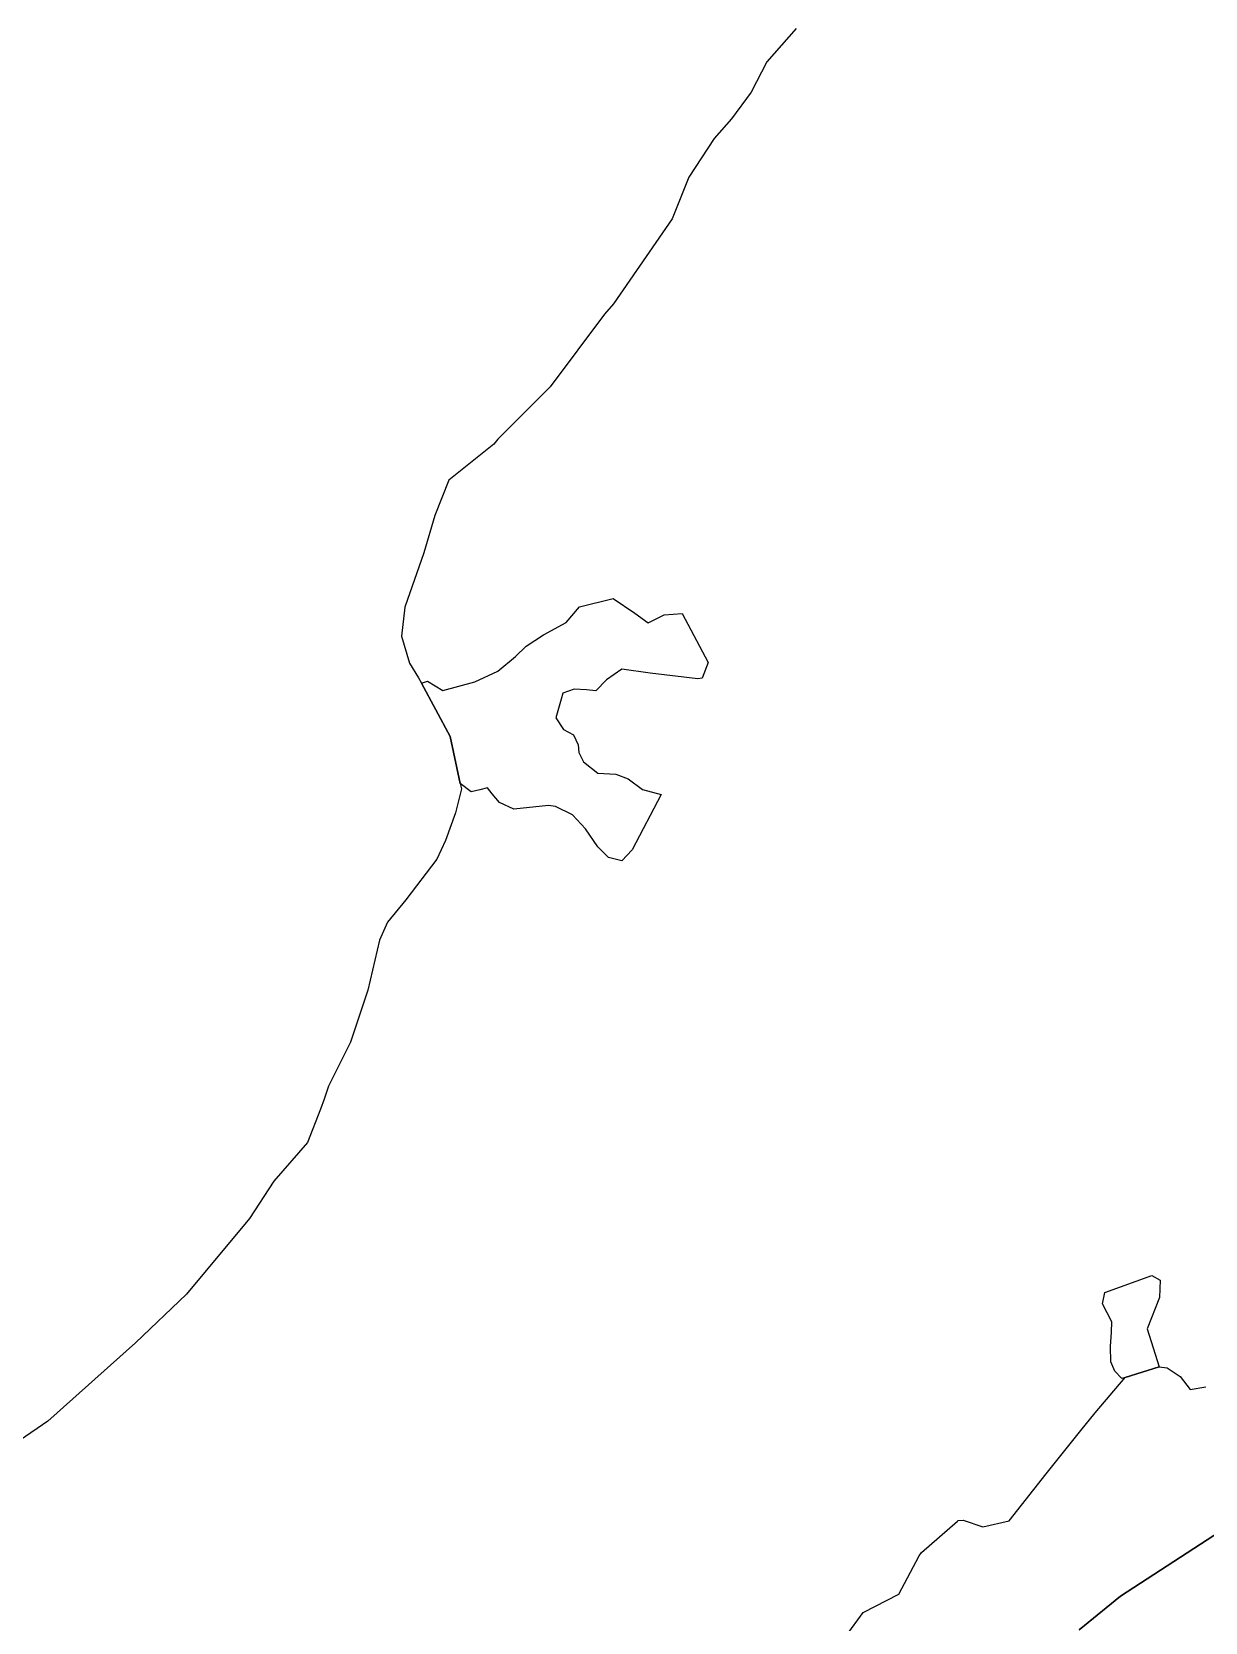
# Model space of a CAD drawing. Header units: inches. Extents: x 288635 to 1232953, y 676945 to 1655780.
# Drawn here: x 491495 to 506924, y 1479602 to 1500510 of the extents above; entities that cross this region are included whole.
import ezdxf

# ---------------------------------------------------------------- set-up
doc = ezdxf.new("R2010")
doc.units = ezdxf.units.IN
doc.header["$MEASUREMENT"] = 0

msp = doc.modelspace()

# ---------------------------------------------------------------- linework, layer by layer
at = {"color": 1}
for points in [[(501544.907, 1500553.9718), (501157.5563, 1500115.8209), (500952.2967, 1499715.5833), (500696.1426, 1499365.8412), (500465.4049, 1499106.1689), (500135.2042, 1498598.1679), (499912.9538, 1498052.0668), (499141.5765, 1496934.497), (499024.4322, 1496798.9771), (498312.7506, 1495842.2624), (497622.996, 1495156.3886), (497568.1342, 1495089.8894), (496979.2479, 1494616.7099), (496793.0548, 1494150.3992), (496649.9952, 1493659.943), (496401.3967, 1492946.6566), (496356.9467, 1492565.6558), (496460.9902, 1492210.9049), (496581.3138, 1492015.3214), (496618.7582, 1491945.9113), (496996.7658, 1491245.2052), (497128.8673, 1490628.7319), (497144.2875, 1490556.7709), (497068.1481, 1490242.6095), (496934.6585, 1489878.4486), (496819.4392, 1489634.0666), (496411.9801, 1489099.6072), (496173.8546, 1488803.2733), (496068.0211, 1488570.4395), (495914.5624, 1487908.9798), (495687.0203, 1487226.3535), (495394.7161, 1486648.6525), (495341.391, 1486477.4508), (495290.9369, 1486347.3642), (495120.8109, 1485908.7258), (494677.1828, 1485401.1598), (494357.5485, 1484908.3903), (493528.016, 1483916.233), (492859.148, 1483272.765), (491707.64, 1482247.1608), (491343.6116, 1481994.2958)], [(502203.4409, 1479421.0883), (502425.6913, 1479730.6515), (502894.0048, 1479968.7769), (503163.8803, 1480476.7779), (503192.0368, 1480518.5555), (503665.8587, 1480930.7402), (503676.3677, 1480939.8821), (503739.1916, 1480945.5934), (504000.2126, 1480857.3946), (504347.5637, 1480933.4069), (504833.7207, 1481553.6762), (505286.3496, 1482123.6533), (505478.7778, 1482355.7154), (505869.058, 1482818.8137), (506319.6387, 1482961.3443), (506423.6597, 1482946.6899), (506592.9934, 1482833.2364), (506726.767, 1482662.2094), (506929.9674, 1482696.0761)], [(507301.6081, 1480911.2315), (506597.815, 1480456.1472), (505809.3551, 1479942.8545), (505264.3124, 1479503.6453)], [(505264.3124, 1479503.6453), (505809.3551, 1479942.8545), (506597.815, 1480456.1472), (507301.6081, 1480911.2315)]]:
    msp.add_lwpolyline(points, dxfattribs=at)
for points in [[(499425.608, 1492868.6309), (499597.5698, 1492740.2812), (499808.4016, 1492847.225), (500047.2801, 1492864.2878), (500386.1, 1492217.4499), (500307.692, 1492011.2763), (500253.0974, 1492005.2102), (499624.0282, 1492078.8215), (499253.6108, 1492131.7383), (499052.1205, 1491989.6761), (498911.7684, 1491848.1044), (498787.5215, 1491857.3765), (498628.1345, 1491869.2711), (498475.7342, 1491814.2376), (498454.0074, 1491737.8832), (498383.5637, 1491490.3234), (498485.8152, 1491336.9462), (498615.4345, 1491268.1365), (498678.9346, 1491136.903), (498687.4013, 1491035.3028), (498750.9014, 1490912.5358), (498937.1685, 1490764.3689), (499174.2356, 1490751.6688), (499335.1026, 1490688.1687), (499523.2293, 1490549.3279), (499769.4671, 1490483.0331), (499390.7175, 1489754.6685), (499254.6691, 1489612.8999), (499079.1879, 1489657.2597), (498936.316, 1489793.6374), (498776.3015, 1490032.0007), (498602.7345, 1490214.0344), (498380.4018, 1490324.2827), (498290.1259, 1490337.1793), (497832.2663, 1490290.2346), (497645.9992, 1490379.1348), (497550.338, 1490492.4179), (497485.1322, 1490569.6352), (497385.5126, 1490545.7264), (497273.4652, 1490518.8351), (497128.8673, 1490628.7319), (496996.7658, 1491245.2052), (496618.7582, 1491945.9113), (496699.5967, 1491971.8308), (496898.8144, 1491851.2794), (497322.1486, 1491962.4046), (497623.7742, 1492105.2799), (497856.608, 1492295.7803), (497994.1916, 1492433.3639), (498221.7337, 1492581.5308), (498523.3593, 1492745.5728), (498695.7818, 1492950.3281), (499138.6363, 1493059.9454), (499425.608, 1492868.6309)], [(505869.058, 1482818.8137), (505828.7562, 1482806.0652), (505735.4242, 1482900.9698), (505681.5646, 1483025.772), (505679.8616, 1483226.408), (505690.4449, 1483416.9084), (505695.7366, 1483551.8461), (505574.028, 1483787.3258), (505603.5412, 1483934.5825), (506220.3969, 1484158.8936), (506333.3837, 1484099.5347), (506323.4668, 1483869.0802), (506159.1673, 1483458.3315), (506319.6387, 1482961.3443), (505869.058, 1482818.8137)]]:
    msp.add_lwpolyline(points, close=True, dxfattribs=at)

doc.saveas('drawing.dxf')
